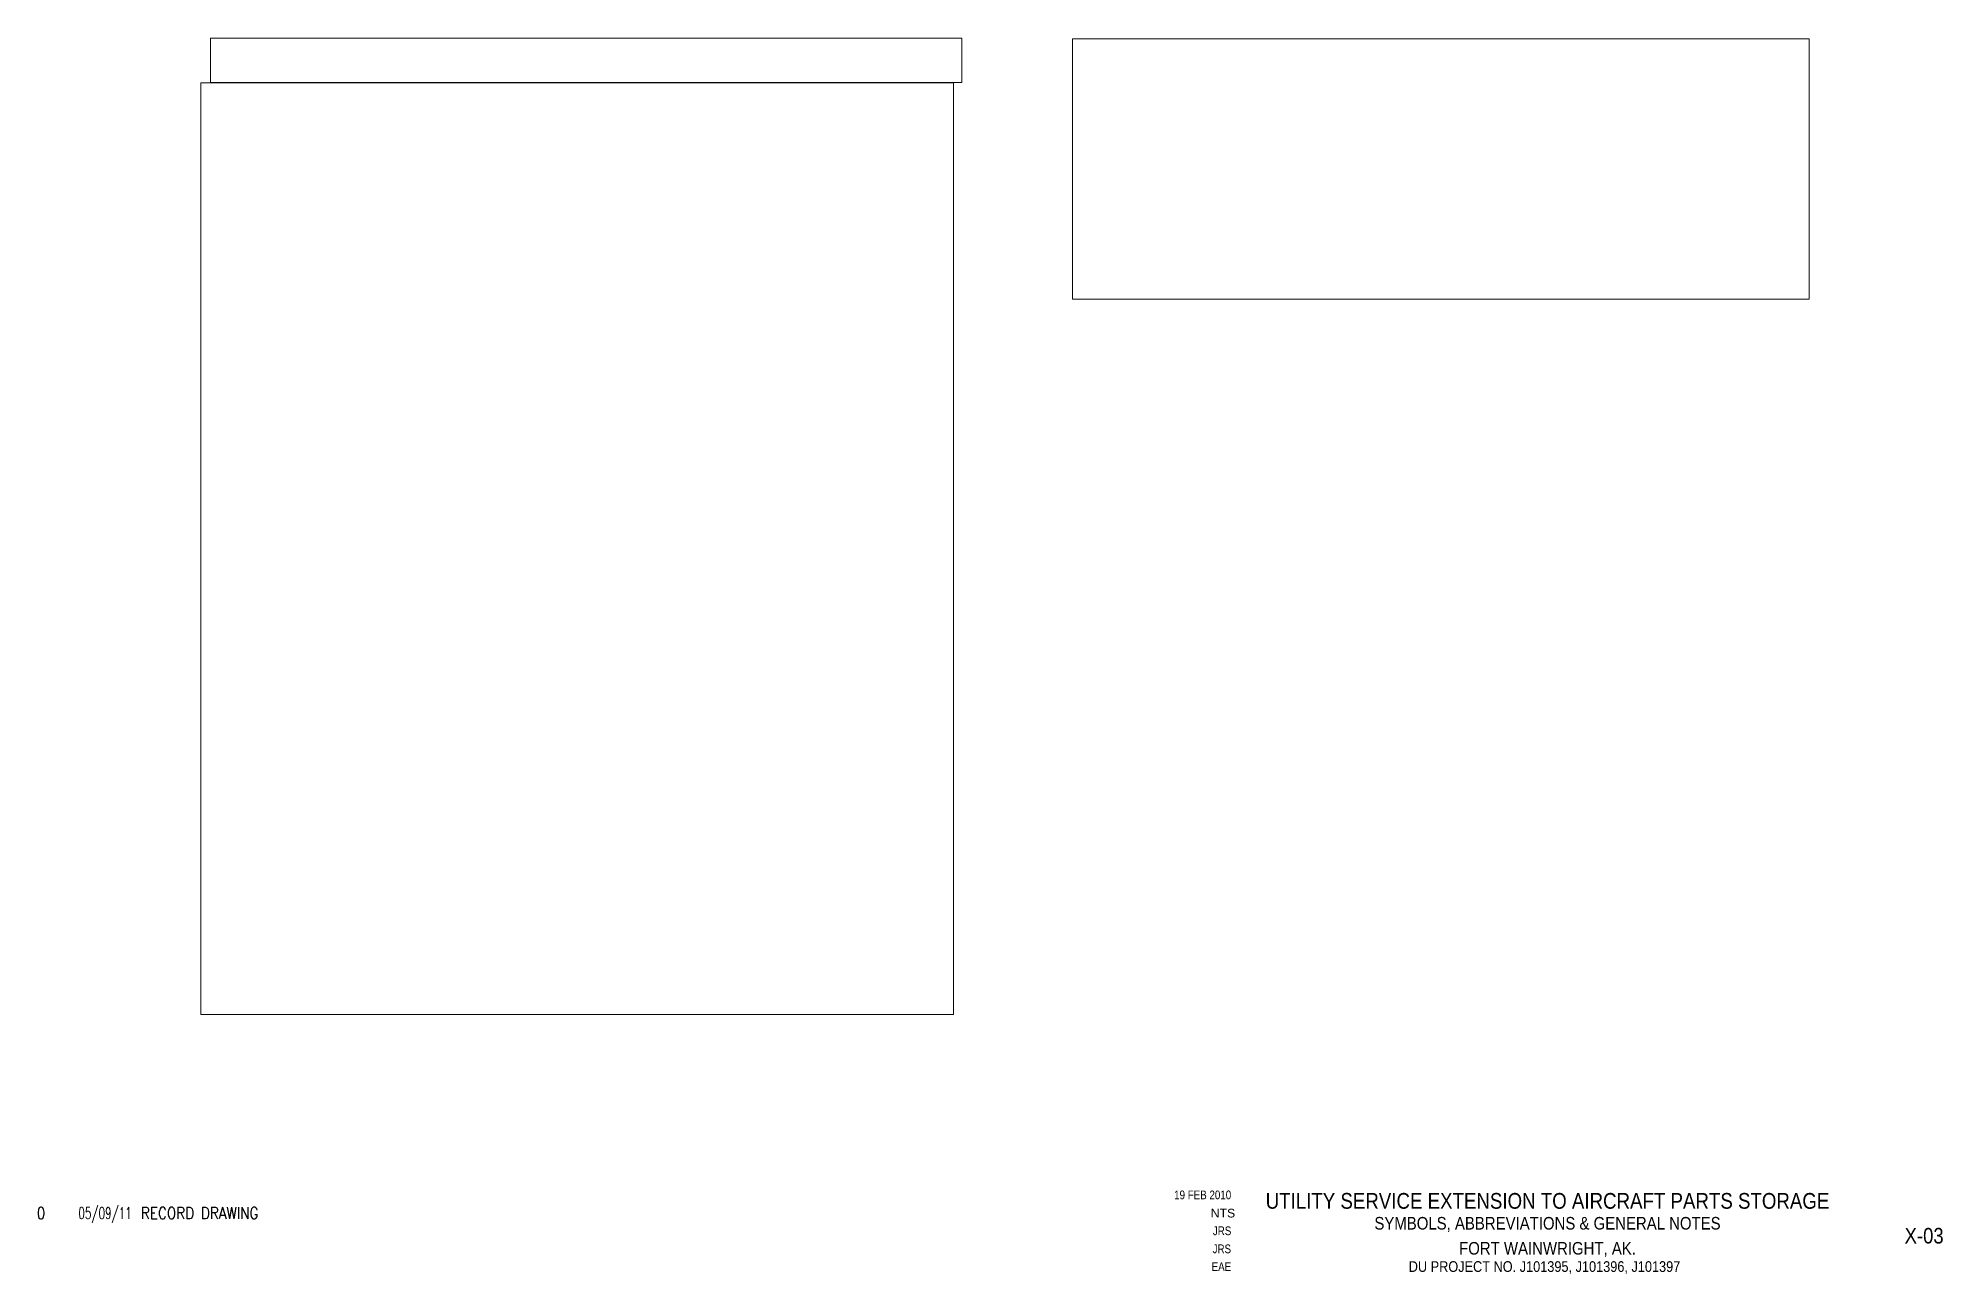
# Paper-space layout 'X-03' of a CAD drawing. Header units: inches. Extents: x 1.2 to 16.4, y 0.2 to 10.2.
import ezdxf
from ezdxf.enums import TextEntityAlignment as Align

# ---------------------------------------------------------------- set-up
doc = ezdxf.new("R2010")
doc.units = ezdxf.units.IN
doc.header["$MEASUREMENT"] = 0
doc.layers.get('Defpoints').update_dxf_attribs({"color": 251})
doc.layers.add('FH-TBINFO', color=51, linetype='Continuous', lineweight=13)
doc.styles.add('PRB1', font='arial.ttf')
doc.styles.add('PRT1', font='arial.ttf', dxfattribs={"width": 0.77})
doc.styles.add('RomanS', font='romans.shx', dxfattribs={"width": 0.85})

# ---------------------------------------------------------------- blocks, each defined once
blk = doc.blocks.new('11x17 tb info_REV')
at = {"layer": 'FH-TBINFO', "width": 0.85}
for tag, height, style, p in [('REV1NO', 0.0938, 'RomanS', (1.176, 0.674)), ('REV1DATE', 0.0938, 'RomanS', (1.69, 0.674)), ('TITLE1', 0.126, 'PRT1', (13.268, 0.756)), ('REV2NO', 0.0938, 'RomanS', (1.176, 0.528)), ('REV2DATE', 0.0938, 'RomanS', (1.69, 0.528)), ('TITLE2', 0.101, 'PRT1', (13.268, 0.589)), ('REV3NO', 0.0938, 'RomanS', (1.176, 0.383)), ('REV3DATE', 0.0938, 'RomanS', (1.69, 0.383)), ('TITLE3', 0.101, 'PRT1', (13.268, 0.388)), ('DWGNO', 0.125, 'PRT1', (16.291, 0.477)), ('REV4NO', 0.0938, 'RomanS', (1.176, 0.237)), ('REV4DATE', 0.0938, 'RomanS', (1.69, 0.237)), ('TITLE4', 0.086, 'PRT1', (13.244, 0.249))]:
    blk.add_attdef(tag, text='', height=height, dxfattribs=dict(at, style=style)).set_placement(p, align=Align.CENTER)
at = {"layer": 'FH-TBINFO', "style": 'RomanS', "width": 0.85}
for tag, p in [('REV1DESC', (1.978, 0.674)), ('REV2DESC', (1.978, 0.528)), ('REV3DESC', (1.978, 0.383)), ('REV4DESC', (1.978, 0.237))]:
    blk.add_attdef(tag, p, '', height=0.0938, dxfattribs=at)
at = {"layer": 'FH-TBINFO', "style": 'PRB1', "width": 0.8}
for tag, p in [('DATE', (10.729, 0.832)), ('DESIGNED', (10.73, 0.544)), ('BY', (10.728, 0.399)), ('CHECKED', (10.729, 0.256))]:
    blk.add_attdef(tag, text='', height=0.0702, dxfattribs=at).set_placement(p, align=Align.RIGHT)
at = {"layer": 'FH-TBINFO', "style": 'PRB1'}
blk.add_attdef('DWGSCALE', text='', height=0.0702, dxfattribs=at).set_placement((10.761, 0.686), align=Align.RIGHT)

psp = doc.layouts.new('X-03')

# ---------------------------------------------------------------- block references
ref = psp.add_blockref('11x17 tb info_REV', (0, 0))
ref.add_attrib('TITLE1', 'UTILITY SERVICE EXTENSION TO AIRCRAFT PARTS STORAGE', dxfattribs={"layer": 'FH-TBINFO', "height": 0.1263, "style": 'PRT1', "width": 0.85}).set_placement((13.268, 0.756), align=Align.CENTER)
ref.add_attrib('TITLE3', 'FORT WAINWRIGHT, AK.', dxfattribs={"layer": 'FH-TBINFO', "height": 0.101, "style": 'PRT1', "width": 0.85}).set_placement((13.268, 0.388), align=Align.CENTER)
ref.add_attrib('BY', 'JRS', dxfattribs={"layer": 'FH-TBINFO', "height": 0.0702, "style": 'PRB1', "width": 0.8}).set_placement((10.728, 0.399), align=Align.RIGHT)
ref.add_attrib('DESIGNED', 'JRS', dxfattribs={"layer": 'FH-TBINFO', "height": 0.0702, "style": 'PRB1', "width": 0.8}).set_placement((10.73, 0.544), align=Align.RIGHT)
ref.add_attrib('CHECKED', 'EAE', dxfattribs={"layer": 'FH-TBINFO', "height": 0.0702, "style": 'PRB1', "width": 0.8}).set_placement((10.729, 0.256), align=Align.RIGHT)
ref.add_attrib('DATE', '19 FEB 2010', dxfattribs={"layer": 'FH-TBINFO', "height": 0.0702, "style": 'PRB1', "width": 0.8}).set_placement((10.729, 0.832), align=Align.RIGHT)
ref.add_attrib('DWGSCALE', 'NTS', dxfattribs={"layer": 'FH-TBINFO', "height": 0.0702, "style": 'PRB1'}).set_placement((10.761, 0.686), align=Align.RIGHT)
ref.add_attrib('REV1NO', '0', dxfattribs={"layer": 'FH-TBINFO', "height": 0.0938, "style": 'RomanS', "width": 0.85}).set_placement((1.176, 0.674), align=Align.CENTER)
ref.add_attrib('REV1DESC', 'RECORD DRAWING', (1.978, 0.674), dxfattribs={"layer": 'FH-TBINFO', "height": 0.09375, "style": 'RomanS', "width": 0.85})
ref.add_attrib('REV1DATE', '05/09/11', dxfattribs={"layer": 'FH-TBINFO', "height": 0.0938, "style": 'RomanS', "width": 0.65}).set_placement((1.69, 0.674), align=Align.CENTER)
ref.add_attrib('DWGNO', 'X-03', dxfattribs={"layer": 'FH-TBINFO', "height": 0.125, "style": 'PRT1', "width": 0.85}).set_placement((16.291, 0.477), align=Align.CENTER)
ref.add_attrib('TITLE4', 'DU PROJECT NO. J101395, J101396, J101397', dxfattribs={"layer": 'FH-TBINFO', "height": 0.086, "style": 'PRT1', "width": 0.85}).set_placement((13.244, 0.249), align=Align.CENTER)
ref.add_attrib('TITLE2', 'SYMBOLS, ABBREVIATIONS & GENERAL NOTES', dxfattribs={"layer": 'FH-TBINFO', "height": 0.101, "style": 'PRT1', "width": 0.85}).set_placement((13.268, 0.589), align=Align.CENTER)

# ---------------------------------------------------------------- viewports
at = {"layer": 'Defpoints'}
for center, size, view_center_point, view_height, status in [((5.551, 9.973), (6.032, 0.355941), (1259.505, 524.458), 22.780244, 4), ((12.412, 9.1), (5.914, 2.08893), (1255.648, -176.327), 133.69153, 3)]:
    psp.add_viewport(center=center, size=size, view_center_point=view_center_point, view_height=view_height, status=status, dxfattribs=at)
psp.add_viewport(center=(5.479, 6.053), size=(6.042, 7.4763), view_center_point=(1258.56, 220.741), view_height=478.4807, dxfattribs=at)

doc.saveas('drawing.dxf')
